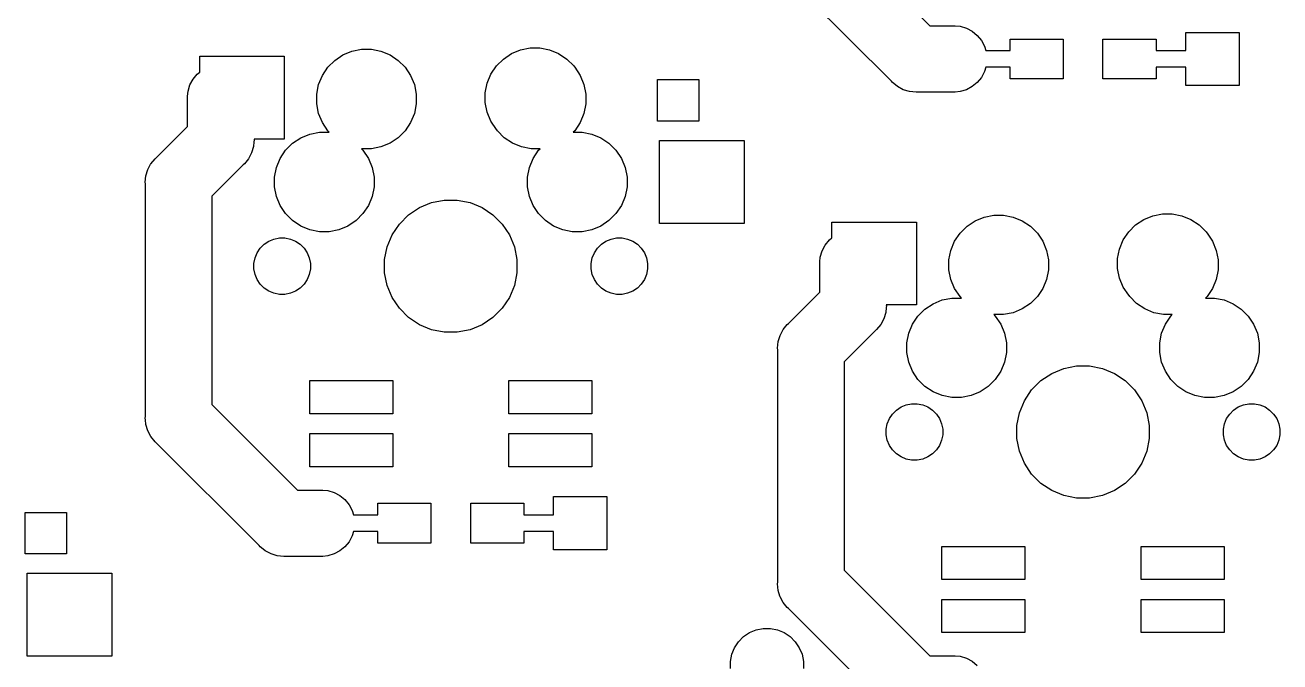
# Model space of a CAD drawing. Extents: x -9 to 124, y -88 to 15.
# Drawn here: x 63.38 to 101.18, y -67.08 to -47.88 of the extents above; entities that cross this region are included whole.
import ezdxf

# ---------------------------------------------------------------- set-up
doc = ezdxf.new("R2010")
doc.units = 0
doc.layers.add('BLACK', color=7, linetype='CONTINUOUS')

msp = doc.modelspace()

# ---------------------------------------------------------------- linework, layer by layer
at = {"layer": 'BLACK', "linetype": 'CONTINUOUS'}
for p, q in [((88.05, -45.3172), (90.6328, -47.9)), ((89.4768, -49.5724), (86.3776, -46.4732)), ((90.6328, -47.9), (91.3991, -47.9)), ((91.3991, -47.9), (91.546, -47.9145)), ((91.546, -47.9145), (91.7345, -47.9717)), ((91.7345, -47.9717), (91.9083, -48.0645)), ((91.9083, -48.0645), (92.0605, -48.1895)), ((92.0605, -48.1895), (92.1855, -48.3417)), ((92.1855, -48.3417), (92.2783, -48.5155)), ((93.05, -48.65), (93.05, -48.3)), ((93.05, -48.3), (94.65, -48.3)), ((94.65, -48.3), (94.65, -49.5)), ((95.85, -49.5), (95.85, -48.3)), ((95.85, -48.3), (97.45, -48.3)), ((97.45, -48.3), (97.45, -48.65)), ((98.35, -48.65), (98.35, -48.1)), ((98.35, -48.1), (99.95, -48.1)), ((99.95, -48.1), (99.95, -49.7)), ((72.9495, -48.7807), (73.2225, -48.6676)), ((73.2225, -48.6676), (73.5123, -48.61)), ((73.5123, -48.61), (73.8077, -48.61)), ((73.8077, -48.61), (74.0975, -48.6676)), ((74.0975, -48.6676), (74.3705, -48.7807)), ((77.7838, -48.9049), (78.0295, -48.7407)), ((78.0295, -48.7407), (78.3025, -48.6276)), ((78.3025, -48.6276), (78.5923, -48.57)), ((78.5923, -48.57), (78.8877, -48.57)), ((78.8877, -48.57), (79.1775, -48.6276)), ((79.1775, -48.6276), (79.4505, -48.7407)), ((79.4505, -48.7407), (79.6962, -48.9049)), ((92.2783, -48.5155), (92.3192, -48.65)), ((92.3192, -48.65), (93.05, -48.65)), ((97.45, -48.65), (98.35, -48.65)), ((68.635, -49.2975), (68.635, -48.82)), ((68.635, -48.82), (71.185, -48.82)), ((71.185, -48.82), (71.185, -51.32)), ((72.4949, -49.1538), (72.7038, -48.9449)), ((72.7038, -48.9449), (72.9495, -48.7807)), ((74.3705, -48.7807), (74.6162, -48.9449)), ((74.6162, -48.9449), (74.8251, -49.1538)), ((77.4107, -49.3595), (77.5749, -49.1138)), ((77.5749, -49.1138), (77.7838, -48.9049)), ((79.6962, -48.9049), (79.9051, -49.1138)), ((79.9051, -49.1138), (79.9253, -49.1439)), ((79.9253, -49.1439), (79.9351, -49.1538)), ((68.3417, -49.6855), (68.4345, -49.5117)), ((68.4345, -49.5117), (68.5595, -49.3595)), ((68.5595, -49.3595), (68.635, -49.2975)), ((72.2176, -49.6725), (72.3307, -49.3995)), ((72.3307, -49.3995), (72.4949, -49.1538)), ((74.8251, -49.1538), (74.9893, -49.3995)), ((74.9893, -49.3995), (75.1024, -49.6725)), ((77.2976, -49.6325), (77.4107, -49.3595)), ((79.9351, -49.1538), (80.0993, -49.3995)), ((80.0993, -49.3995), (80.2124, -49.6725)), ((82.425, -50.775), (82.425, -49.525)), ((82.425, -49.525), (83.675, -49.525)), ((83.675, -49.525), (83.675, -50.775)), ((92.1855, -49.4583), (92.0605, -49.6105)), ((92.2783, -49.2845), (92.1855, -49.4583)), ((92.3192, -49.15), (92.2783, -49.2845)), ((93.05, -49.15), (92.3192, -49.15)), ((93.05, -49.5), (93.05, -49.15)), ((94.65, -49.5), (93.05, -49.5)), ((97.45, -49.5), (95.85, -49.5)), ((98.35, -49.15), (97.45, -49.15)), ((97.45, -49.15), (97.45, -49.5)), ((98.35, -49.7), (98.35, -49.15)), ((68.27, -50.0209), (68.2845, -49.874)), ((68.2845, -49.874), (68.3417, -49.6855)), ((72.16, -49.9623), (72.2176, -49.6725)), ((75.1024, -49.6725), (75.16, -49.9623)), ((77.24, -49.9223), (77.2976, -49.6325)), ((80.2124, -49.6725), (80.27, -49.9623)), ((89.5081, -49.6105), (89.4768, -49.5724)), ((89.5463, -49.6418), (89.5081, -49.6105)), ((89.6604, -49.7355), (89.5463, -49.6418)), ((89.8341, -49.8283), (89.6604, -49.7355)), ((90.0226, -49.8855), (89.8341, -49.8283)), ((90.2186, -49.9048), (90.0226, -49.8855)), ((90.2677, -49.9), (90.2186, -49.9048)), ((91.3991, -49.9), (90.2677, -49.9)), ((91.546, -49.8855), (91.3991, -49.9)), ((91.7345, -49.8283), (91.546, -49.8855)), ((91.9083, -49.7355), (91.7345, -49.8283)), ((92.0605, -49.6105), (91.9083, -49.7355)), ((99.95, -49.7), (98.35, -49.7)), ((68.27, -50.9358), (68.27, -50.0209)), ((72.16, -50.2577), (72.16, -49.9623)), ((72.2176, -50.5475), (72.16, -50.2577)), ((75.16, -50.2577), (75.1024, -50.5475)), ((75.16, -49.9623), (75.16, -50.2577)), ((77.24, -50.2177), (77.24, -49.9223)), ((77.2976, -50.5075), (77.24, -50.2177)), ((80.27, -50.2577), (80.2124, -50.5475)), ((80.27, -49.9623), (80.27, -50.2577)), ((72.3307, -50.8205), (72.2176, -50.5475)), ((75.1024, -50.5475), (74.9893, -50.8205)), ((77.4107, -50.7805), (77.2976, -50.5075)), ((80.2124, -50.5475), (80.0993, -50.8205)), ((67.3276, -51.8782), (68.27, -50.9358)), ((72.4949, -51.0662), (72.3307, -50.8205)), ((74.9893, -50.8205), (74.8251, -51.0662)), ((77.5749, -51.0262), (77.4107, -50.7805)), ((77.5847, -51.0361), (77.5749, -51.0262)), ((77.6049, -51.0662), (77.5847, -51.0361)), ((80.0993, -50.8205), (79.9351, -51.0662)), ((83.675, -50.775), (82.425, -50.775)), ((70.27, -51.3991), (70.2555, -51.546)), ((70.2748, -51.35), (70.27, -51.3991)), ((70.27, -51.3991), (70.27, -51.3991)), ((71.185, -51.32), (70.2719, -51.32)), ((70.2719, -51.32), (70.2748, -51.35)), ((71.4338, -51.4449), (71.6795, -51.2807)), ((71.6795, -51.2807), (71.9525, -51.1676)), ((71.9525, -51.1676), (72.2423, -51.11)), ((72.2423, -51.11), (72.5377, -51.11)), ((72.5389, -51.1102), (72.4949, -51.0662)), ((72.5377, -51.11), (72.5389, -51.1102)), ((74.6162, -51.2751), (74.3705, -51.4393)), ((74.8251, -51.0662), (74.6162, -51.2751)), ((77.8138, -51.2751), (77.6049, -51.0662)), ((78.0595, -51.4393), (77.8138, -51.2751)), ((79.9351, -51.0662), (79.8913, -51.11)), ((79.8913, -51.11), (80.1577, -51.11)), ((80.1577, -51.11), (80.4475, -51.1676)), ((80.4475, -51.1676), (80.7205, -51.2807)), ((80.7205, -51.2807), (80.9662, -51.4449)), ((82.485, -53.86), (82.485, -51.36)), ((82.485, -51.36), (85.035, -51.36)), ((85.035, -51.36), (85.035, -53.86)), ((70.1983, -51.7345), (70.1055, -51.9083)), ((70.2555, -51.546), (70.1983, -51.7345)), ((71.0607, -51.8995), (71.2249, -51.6538)), ((71.2249, -51.6538), (71.4338, -51.4449)), ((73.5123, -51.61), (73.5111, -51.6098)), ((73.5111, -51.6098), (73.5551, -51.6538)), ((73.8077, -51.61), (73.5123, -51.61)), ((73.5551, -51.6538), (73.7193, -51.8995)), ((74.0975, -51.5524), (73.8077, -51.61)), ((74.3705, -51.4393), (74.0975, -51.5524)), ((78.3325, -51.5524), (78.0595, -51.4393)), ((78.6223, -51.61), (78.3325, -51.5524)), ((78.8887, -51.61), (78.6223, -51.61)), ((78.6807, -51.8995), (78.8449, -51.6538)), ((78.8449, -51.6538), (78.8887, -51.61)), ((80.9662, -51.4449), (81.1751, -51.6538)), ((81.1751, -51.6538), (81.3393, -51.8995)), ((67.0717, -52.2355), (67.158, -52.0739)), ((67.158, -52.0739), (67.1645, -52.0617)), ((67.1645, -52.0617), (67.2895, -51.9095)), ((67.2895, -51.9095), (67.3276, -51.8782)), ((69.9424, -52.0918), (69, -53.0342)), ((69.9805, -52.0605), (69.9424, -52.0918)), ((70.1055, -51.9083), (69.9805, -52.0605)), ((70.9476, -52.1725), (71.0607, -51.8995)), ((73.7193, -51.8995), (73.8324, -52.1725)), ((78.5676, -52.1725), (78.6807, -51.8995)), ((81.3393, -51.8995), (81.4524, -52.1725)), ((66.9952, -52.62), (67.0145, -52.424)), ((67.0145, -52.424), (67.0717, -52.2355)), ((70.89, -52.4623), (70.9476, -52.1725)), ((70.89, -52.7577), (70.89, -52.4623)), ((73.8324, -52.1725), (73.89, -52.4623)), ((73.89, -52.4623), (73.89, -52.7577)), ((78.51, -52.4623), (78.5676, -52.1725)), ((78.51, -52.7577), (78.51, -52.4623)), ((81.4524, -52.1725), (81.51, -52.4623)), ((81.51, -52.4623), (81.51, -52.7577)), ((67, -52.6691), (66.9952, -52.62)), ((67, -55.2941), (67, -52.6691)), ((70.9476, -53.0475), (70.89, -52.7577)), ((73.89, -52.7577), (73.8324, -53.0475)), ((78.5676, -53.0475), (78.51, -52.7577)), ((81.51, -52.7577), (81.4524, -53.0475)), ((69, -53.0342), (69, -59.3172)), ((71.0607, -53.3205), (70.9476, -53.0475)), ((73.8324, -53.0475), (73.7193, -53.3205)), ((75.2555, -53.383), (75.6184, -53.2327)), ((75.6184, -53.2327), (76.0036, -53.1561)), ((76.0036, -53.1561), (76.3964, -53.1561)), ((76.3964, -53.1561), (76.7816, -53.2327)), ((76.7816, -53.2327), (77.1445, -53.383)), ((78.6807, -53.3205), (78.5676, -53.0475)), ((81.4524, -53.0475), (81.3393, -53.3205)), ((71.2249, -53.5662), (71.0607, -53.3205)), ((71.4338, -53.7751), (71.2249, -53.5662)), ((73.5551, -53.5662), (73.3462, -53.7751)), ((73.7193, -53.3205), (73.5551, -53.5662)), ((74.6512, -53.879), (74.929, -53.6012)), ((74.929, -53.6012), (75.2555, -53.383)), ((77.1445, -53.383), (77.471, -53.6012)), ((77.471, -53.6012), (77.7488, -53.879)), ((78.8449, -53.5662), (78.6807, -53.3205)), ((79.0538, -53.7751), (78.8449, -53.5662)), ((81.1751, -53.5662), (80.9662, -53.7751)), ((81.3393, -53.3205), (81.1751, -53.5662)), ((91.9995, -53.7807), (92.2725, -53.6676)), ((92.2725, -53.6676), (92.5623, -53.61)), ((92.5623, -53.61), (92.8577, -53.61)), ((92.8577, -53.61), (93.1475, -53.6676)), ((93.1475, -53.6676), (93.4205, -53.7807)), ((97.0795, -53.7407), (97.3525, -53.6276)), ((97.3525, -53.6276), (97.6423, -53.57)), ((97.6423, -53.57), (97.9377, -53.57)), ((97.9377, -53.57), (98.2275, -53.6276)), ((98.2275, -53.6276), (98.5005, -53.7407)), ((71.6795, -53.9393), (71.4338, -53.7751)), ((71.9525, -54.0524), (71.6795, -53.9393)), ((72.2423, -54.11), (71.9525, -54.0524)), ((72.8275, -54.0524), (72.5377, -54.11)), ((73.1005, -53.9393), (72.8275, -54.0524)), ((73.3462, -53.7751), (73.1005, -53.9393)), ((74.433, -54.2055), (74.6512, -53.879)), ((77.7488, -53.879), (77.967, -54.2055)), ((79.2995, -53.9393), (79.0538, -53.7751)), ((79.5725, -54.0524), (79.2995, -53.9393)), ((79.8623, -54.11), (79.5725, -54.0524)), ((80.4475, -54.0524), (80.1577, -54.11)), ((80.7205, -53.9393), (80.4475, -54.0524)), ((80.9662, -53.7751), (80.7205, -53.9393)), ((85.035, -53.86), (82.485, -53.86)), ((87.685, -54.2975), (87.685, -53.82)), ((87.685, -53.82), (90.235, -53.82)), ((90.235, -53.82), (90.235, -56.32)), ((91.5449, -54.1538), (91.7538, -53.9449)), ((91.7538, -53.9449), (91.9995, -53.7807)), ((93.4205, -53.7807), (93.6662, -53.9449)), ((93.6662, -53.9449), (93.8751, -54.1538)), ((96.6249, -54.1138), (96.8338, -53.9049)), ((96.8338, -53.9049), (97.0795, -53.7407)), ((98.5005, -53.7407), (98.7462, -53.9049)), ((98.7462, -53.9049), (98.9551, -54.1138)), ((70.5776, -54.4891), (70.7169, -54.3959)), ((70.7169, -54.3959), (70.8718, -54.3318)), ((70.8718, -54.3318), (71.0362, -54.2991)), ((71.0362, -54.2991), (71.2038, -54.2991)), ((71.2038, -54.2991), (71.3682, -54.3318)), ((71.3682, -54.3318), (71.5231, -54.3959)), ((71.5231, -54.3959), (71.6624, -54.4891)), ((72.5377, -54.11), (72.2423, -54.11)), ((74.2827, -54.5684), (74.433, -54.2055)), ((77.967, -54.2055), (78.1173, -54.5684)), ((80.1577, -54.11), (79.8623, -54.11)), ((80.7376, -54.4891), (80.8769, -54.3959)), ((80.8769, -54.3959), (81.0318, -54.3318)), ((81.0318, -54.3318), (81.1962, -54.2991)), ((81.1962, -54.2991), (81.3638, -54.2991)), ((81.3638, -54.2991), (81.5282, -54.3318)), ((81.5282, -54.3318), (81.6831, -54.3959)), ((81.6831, -54.3959), (81.8224, -54.4891)), ((87.4845, -54.5117), (87.6095, -54.3595)), ((87.6095, -54.3595), (87.685, -54.2975)), ((91.2676, -54.6725), (91.3807, -54.3995)), ((91.3807, -54.3995), (91.5449, -54.1538)), ((93.8751, -54.1538), (94.0393, -54.3995)), ((94.0393, -54.3995), (94.1524, -54.6725)), ((96.3476, -54.6325), (96.4607, -54.3595)), ((96.4607, -54.3595), (96.6249, -54.1138)), ((98.9551, -54.1138), (98.9753, -54.1439)), ((98.9753, -54.1439), (98.9851, -54.1538)), ((98.9851, -54.1538), (99.1493, -54.3995)), ((99.1493, -54.3995), (99.2624, -54.6725)), ((70.3018, -54.9018), (70.3659, -54.7469)), ((70.3659, -54.7469), (70.4591, -54.6076)), ((70.4591, -54.6076), (70.5776, -54.4891)), ((71.6624, -54.4891), (71.7809, -54.6076)), ((71.7809, -54.6076), (71.8741, -54.7469)), ((71.8741, -54.7469), (71.9382, -54.9018)), ((74.2061, -54.9536), (74.2827, -54.5684)), ((78.1173, -54.5684), (78.1939, -54.9536)), ((80.4618, -54.9018), (80.5259, -54.7469)), ((80.5259, -54.7469), (80.6191, -54.6076)), ((80.6191, -54.6076), (80.7376, -54.4891)), ((81.8224, -54.4891), (81.9409, -54.6076)), ((81.9409, -54.6076), (82.0341, -54.7469)), ((82.0341, -54.7469), (82.0982, -54.9018)), ((87.3345, -54.874), (87.3917, -54.6855)), ((87.3917, -54.6855), (87.4845, -54.5117)), ((91.21, -54.9623), (91.2676, -54.6725)), ((94.1524, -54.6725), (94.21, -54.9623)), ((96.29, -54.9223), (96.3476, -54.6325)), ((99.2624, -54.6725), (99.32, -54.9623)), ((70.2691, -55.0662), (70.3018, -54.9018)), ((70.2691, -55.2338), (70.2691, -55.0662)), ((71.9382, -54.9018), (71.9709, -55.0662)), ((71.9709, -55.0662), (71.9709, -55.2338)), ((74.2061, -55.3464), (74.2061, -54.9536)), ((78.1939, -54.9536), (78.1939, -55.3464)), ((80.4291, -55.0662), (80.4618, -54.9018)), ((80.4291, -55.2338), (80.4291, -55.0662)), ((82.0982, -54.9018), (82.1309, -55.0662)), ((82.1309, -55.0662), (82.1309, -55.2338)), ((87.32, -55.0209), (87.3345, -54.874)), ((87.32, -55.9358), (87.32, -55.0209)), ((91.21, -55.2577), (91.21, -54.9623)), ((94.21, -54.9623), (94.21, -55.2577)), ((96.29, -55.2177), (96.29, -54.9223)), ((99.32, -54.9623), (99.32, -55.2577)), ((67, -59.6822), (67, -55.2941)), ((67, -55.2941), (67, -55.2941)), ((70.3018, -55.3982), (70.2691, -55.2338)), ((70.3659, -55.5531), (70.3018, -55.3982)), ((70.4591, -55.6924), (70.3659, -55.5531)), ((71.8741, -55.5531), (71.7809, -55.6924)), ((71.9382, -55.3982), (71.8741, -55.5531)), ((71.9709, -55.2338), (71.9382, -55.3982)), ((74.2827, -55.7316), (74.2061, -55.3464)), ((78.1939, -55.3464), (78.1173, -55.7316)), ((80.4618, -55.3982), (80.4291, -55.2338)), ((80.5259, -55.5531), (80.4618, -55.3982)), ((80.6191, -55.6924), (80.5259, -55.5531)), ((82.0341, -55.5531), (81.9409, -55.6924)), ((82.0982, -55.3982), (82.0341, -55.5531)), ((82.1309, -55.2338), (82.0982, -55.3982)), ((91.2676, -55.5475), (91.21, -55.2577)), ((91.3807, -55.8205), (91.2676, -55.5475)), ((94.1524, -55.5475), (94.0393, -55.8205)), ((94.21, -55.2577), (94.1524, -55.5475)), ((96.3476, -55.5075), (96.29, -55.2177)), ((96.4607, -55.7805), (96.3476, -55.5075)), ((99.2624, -55.5475), (99.1493, -55.8205)), ((99.32, -55.2577), (99.2624, -55.5475)), ((70.5776, -55.8109), (70.4591, -55.6924)), ((70.7169, -55.9041), (70.5776, -55.8109)), ((70.8718, -55.9682), (70.7169, -55.9041)), ((71.5231, -55.9041), (71.3682, -55.9682)), ((71.6624, -55.8109), (71.5231, -55.9041)), ((71.7809, -55.6924), (71.6624, -55.8109)), ((74.433, -56.0945), (74.2827, -55.7316)), ((78.1173, -55.7316), (77.967, -56.0945)), ((80.7376, -55.8109), (80.6191, -55.6924)), ((80.8769, -55.9041), (80.7376, -55.8109)), ((81.0318, -55.9682), (80.8769, -55.9041)), ((81.6831, -55.9041), (81.5282, -55.9682)), ((81.8224, -55.8109), (81.6831, -55.9041)), ((81.9409, -55.6924), (81.8224, -55.8109)), ((86.3776, -56.8782), (87.32, -55.9358)), ((91.5449, -56.0662), (91.3807, -55.8205)), ((94.0393, -55.8205), (93.8751, -56.0662)), ((96.6249, -56.0262), (96.4607, -55.7805)), ((99.1493, -55.8205), (98.9851, -56.0662)), ((71.0362, -56.0009), (70.8718, -55.9682)), ((71.2038, -56.0009), (71.0362, -56.0009)), ((71.3682, -55.9682), (71.2038, -56.0009)), ((74.6512, -56.421), (74.433, -56.0945)), ((77.967, -56.0945), (77.7488, -56.421)), ((81.1962, -56.0009), (81.0318, -55.9682)), ((81.3638, -56.0009), (81.1962, -56.0009)), ((81.5282, -55.9682), (81.3638, -56.0009)), ((90.235, -56.32), (89.3219, -56.32)), ((89.3219, -56.32), (89.3248, -56.35)), ((90.4838, -56.4449), (90.7295, -56.2807)), ((90.7295, -56.2807), (91.0025, -56.1676)), ((91.0025, -56.1676), (91.2923, -56.11)), ((91.2923, -56.11), (91.5877, -56.11)), ((91.5889, -56.1102), (91.5449, -56.0662)), ((91.5877, -56.11), (91.5889, -56.1102)), ((93.6662, -56.2751), (93.4205, -56.4393)), ((93.8751, -56.0662), (93.6662, -56.2751)), ((96.6347, -56.0361), (96.6249, -56.0262)), ((96.6549, -56.0662), (96.6347, -56.0361)), ((96.8638, -56.2751), (96.6549, -56.0662)), ((97.1095, -56.4393), (96.8638, -56.2751)), ((98.9851, -56.0662), (98.9413, -56.11)), ((98.9413, -56.11), (99.2077, -56.11)), ((99.2077, -56.11), (99.4975, -56.1676)), ((99.4975, -56.1676), (99.7705, -56.2807)), ((99.7705, -56.2807), (100.016, -56.4449)), ((74.929, -56.6988), (74.6512, -56.421)), ((75.2555, -56.917), (74.929, -56.6988)), ((77.471, -56.6988), (77.1445, -56.917)), ((77.7488, -56.421), (77.471, -56.6988)), ((89.3055, -56.546), (89.2483, -56.7345)), ((89.32, -56.3991), (89.3055, -56.546)), ((89.3248, -56.35), (89.32, -56.3991)), ((89.32, -56.3991), (89.32, -56.3991)), ((90.1107, -56.8995), (90.2749, -56.6538)), ((90.2749, -56.6538), (90.4838, -56.4449)), ((92.5623, -56.61), (92.5611, -56.6098)), ((92.5611, -56.6098), (92.6051, -56.6538)), ((92.8577, -56.61), (92.5623, -56.61)), ((92.6051, -56.6538), (92.7693, -56.8995)), ((93.1475, -56.5524), (92.8577, -56.61)), ((93.4205, -56.4393), (93.1475, -56.5524)), ((97.3825, -56.5524), (97.1095, -56.4393)), ((97.6723, -56.61), (97.3825, -56.5524)), ((97.9387, -56.61), (97.6723, -56.61)), ((97.7307, -56.8995), (97.8949, -56.6538)), ((97.8949, -56.6538), (97.9387, -56.61)), ((100.016, -56.4449), (100.225, -56.6538)), ((100.225, -56.6538), (100.389, -56.8995)), ((75.6184, -57.0673), (75.2555, -56.917)), ((76.0036, -57.1439), (75.6184, -57.0673)), ((76.7816, -57.0673), (76.3964, -57.1439)), ((77.1445, -56.917), (76.7816, -57.0673)), ((86.1962, -57.096), (86.2145, -57.0617)), ((86.2145, -57.0617), (86.3395, -56.9095)), ((86.3395, -56.9095), (86.3776, -56.8782)), ((89.0305, -57.0605), (88.9924, -57.0918)), ((89.1555, -56.9083), (89.0305, -57.0605)), ((89.2483, -56.7345), (89.1555, -56.9083)), ((89.9976, -57.1725), (90.1107, -56.8995)), ((92.7693, -56.8995), (92.8824, -57.1725)), ((97.6176, -57.1725), (97.7307, -56.8995)), ((100.389, -56.8995), (100.502, -57.1725)), ((76.3964, -57.1439), (76.0036, -57.1439)), ((86.0452, -57.62), (86.0645, -57.424)), ((86.0645, -57.424), (86.1217, -57.2355)), ((86.1217, -57.2355), (86.1962, -57.096)), ((88.9924, -57.0918), (88.05, -58.0342)), ((89.94, -57.4623), (89.9976, -57.1725)), ((89.94, -57.7577), (89.94, -57.4623)), ((92.8824, -57.1725), (92.94, -57.4623)), ((92.94, -57.4623), (92.94, -57.7577)), ((97.56, -57.4623), (97.6176, -57.1725)), ((97.56, -57.7577), (97.56, -57.4623)), ((100.502, -57.1725), (100.56, -57.4623)), ((100.56, -57.4623), (100.56, -57.7577)), ((86.05, -57.6691), (86.0452, -57.62)), ((86.05, -60.2941), (86.05, -57.6691)), ((89.9976, -58.0475), (89.94, -57.7577)), ((92.94, -57.7577), (92.8824, -58.0475)), ((97.6176, -58.0475), (97.56, -57.7577)), ((100.56, -57.7577), (100.502, -58.0475)), ((88.05, -58.0342), (88.05, -64.3172)), ((90.1107, -58.3205), (89.9976, -58.0475)), ((92.8824, -58.0475), (92.7693, -58.3205)), ((94.6684, -58.2327), (95.0536, -58.1561)), ((95.0536, -58.1561), (95.4464, -58.1561)), ((95.4464, -58.1561), (95.8316, -58.2327)), ((97.7307, -58.3205), (97.6176, -58.0475)), ((100.502, -58.0475), (100.389, -58.3205)), ((90.2749, -58.5662), (90.1107, -58.3205)), ((90.4838, -58.7751), (90.2749, -58.5662)), ((92.6051, -58.5662), (92.3962, -58.7751)), ((92.7693, -58.3205), (92.6051, -58.5662)), ((93.979, -58.6012), (94.3055, -58.383)), ((94.3055, -58.383), (94.6684, -58.2327)), ((95.8316, -58.2327), (96.1945, -58.383)), ((96.1945, -58.383), (96.521, -58.6012)), ((97.8949, -58.5662), (97.7307, -58.3205)), ((98.1038, -58.7751), (97.8949, -58.5662)), ((100.225, -58.5662), (100.016, -58.7751)), ((100.389, -58.3205), (100.225, -58.5662)), ((71.95, -59.6), (71.95, -58.6)), ((71.95, -58.6), (74.45, -58.6)), ((74.45, -58.6), (74.45, -59.6)), ((77.95, -59.6), (77.95, -58.6)), ((77.95, -58.6), (80.45, -58.6)), ((80.45, -58.6), (80.45, -59.6)), ((90.7295, -58.9393), (90.4838, -58.7751)), ((91.0025, -59.0524), (90.7295, -58.9393)), ((92.1505, -58.9393), (91.8775, -59.0524)), ((92.3962, -58.7751), (92.1505, -58.9393)), ((93.483, -59.2055), (93.7012, -58.879)), ((93.7012, -58.879), (93.979, -58.6012)), ((96.521, -58.6012), (96.7988, -58.879)), ((96.7988, -58.879), (97.017, -59.2055)), ((98.3495, -58.9393), (98.1038, -58.7751)), ((98.6225, -59.0524), (98.3495, -58.9393)), ((99.7705, -58.9393), (99.4975, -59.0524)), ((100.016, -58.7751), (99.7705, -58.9393)), ((69, -59.3172), (71.5828, -61.9)), ((89.7669, -59.3959), (89.9218, -59.3318)), ((89.9218, -59.3318), (90.0862, -59.2991)), ((90.0862, -59.2991), (90.2538, -59.2991)), ((90.2538, -59.2991), (90.4182, -59.3318)), ((90.4182, -59.3318), (90.5731, -59.3959)), ((91.2923, -59.11), (91.0025, -59.0524)), ((91.5877, -59.11), (91.2923, -59.11)), ((91.8775, -59.0524), (91.5877, -59.11)), ((93.3327, -59.5684), (93.483, -59.2055)), ((97.017, -59.2055), (97.1673, -59.5684)), ((98.9123, -59.11), (98.6225, -59.0524)), ((99.2077, -59.11), (98.9123, -59.11)), ((99.4975, -59.0524), (99.2077, -59.11)), ((99.9269, -59.3959), (100.082, -59.3318)), ((100.082, -59.3318), (100.246, -59.2991)), ((100.246, -59.2991), (100.414, -59.2991)), ((100.414, -59.2991), (100.578, -59.3318)), ((100.578, -59.3318), (100.733, -59.3959)), ((66.9952, -59.7314), (67, -59.6822)), ((67, -59.7805), (66.9952, -59.7314)), ((74.45, -59.6), (71.95, -59.6)), ((80.45, -59.6), (77.95, -59.6)), ((89.4159, -59.7469), (89.5091, -59.6076)), ((89.5091, -59.6076), (89.6276, -59.4891)), ((89.6276, -59.4891), (89.7669, -59.3959)), ((90.5731, -59.3959), (90.7124, -59.4891)), ((90.7124, -59.4891), (90.8309, -59.6076)), ((90.8309, -59.6076), (90.9241, -59.7469)), ((93.2561, -59.9536), (93.3327, -59.5684)), ((97.1673, -59.5684), (97.2439, -59.9536)), ((99.5759, -59.7469), (99.6691, -59.6076)), ((99.6691, -59.6076), (99.7876, -59.4891)), ((99.7876, -59.4891), (99.9269, -59.3959)), ((100.733, -59.3959), (100.872, -59.4891)), ((100.872, -59.4891), (100.991, -59.6076)), ((100.991, -59.6076), (101.084, -59.7469)), ((67.0145, -59.9274), (67, -59.7805)), ((67.0717, -60.1159), (67.0145, -59.9274)), ((89.3191, -60.0662), (89.3518, -59.9018)), ((89.3191, -60.2338), (89.3191, -60.0662)), ((89.3518, -59.9018), (89.4159, -59.7469)), ((90.9241, -59.7469), (90.9882, -59.9018)), ((90.9882, -59.9018), (91.0209, -60.0662)), ((91.0209, -60.0662), (91.0209, -60.2338)), ((93.2561, -60.3464), (93.2561, -59.9536)), ((97.2439, -59.9536), (97.2439, -60.3464)), ((99.4791, -60.0662), (99.5118, -59.9018)), ((99.4791, -60.2338), (99.4791, -60.0662)), ((99.5118, -59.9018), (99.5759, -59.7469)), ((101.084, -59.7469), (101.148, -59.9018)), ((101.148, -59.9018), (101.181, -60.0662)), ((101.181, -60.0662), (101.181, -60.2338)), ((67.1645, -60.2896), (67.0717, -60.1159)), ((67.2895, -60.4419), (67.1645, -60.2896)), ((67.3276, -60.4732), (67.2895, -60.4419)), ((70.4268, -63.5724), (67.3276, -60.4732)), ((71.95, -61.2), (71.95, -60.2)), ((71.95, -60.2), (74.45, -60.2)), ((74.45, -60.2), (74.45, -61.2)), ((77.95, -61.2), (77.95, -60.2)), ((77.95, -60.2), (80.45, -60.2)), ((80.45, -60.2), (80.45, -61.2)), ((86.05, -64.6822), (86.05, -60.2941)), ((86.05, -60.2941), (86.05, -60.2941)), ((89.3518, -60.3982), (89.3191, -60.2338)), ((89.4159, -60.5531), (89.3518, -60.3982)), ((90.9882, -60.3982), (90.9241, -60.5531)), ((91.0209, -60.2338), (90.9882, -60.3982)), ((93.3327, -60.7316), (93.2561, -60.3464)), ((97.2439, -60.3464), (97.1673, -60.7316)), ((99.5118, -60.3982), (99.4791, -60.2338)), ((99.5759, -60.5531), (99.5118, -60.3982)), ((101.148, -60.3982), (101.084, -60.5531)), ((101.181, -60.2338), (101.148, -60.3982)), ((89.5091, -60.6924), (89.4159, -60.5531)), ((89.6276, -60.8109), (89.5091, -60.6924)), ((89.7669, -60.9041), (89.6276, -60.8109)), ((90.7124, -60.8109), (90.5731, -60.9041)), ((90.8309, -60.6924), (90.7124, -60.8109)), ((90.9241, -60.5531), (90.8309, -60.6924)), ((93.483, -61.0945), (93.3327, -60.7316)), ((97.1673, -60.7316), (97.017, -61.0945)), ((99.6691, -60.6924), (99.5759, -60.5531)), ((99.7876, -60.8109), (99.6691, -60.6924)), ((99.9269, -60.9041), (99.7876, -60.8109)), ((100.872, -60.8109), (100.733, -60.9041)), ((100.991, -60.6924), (100.872, -60.8109)), ((101.084, -60.5531), (100.991, -60.6924)), ((74.45, -61.2), (71.95, -61.2)), ((80.45, -61.2), (77.95, -61.2)), ((89.9218, -60.9682), (89.7669, -60.9041)), ((90.0862, -61.0009), (89.9218, -60.9682)), ((90.2538, -61.0009), (90.0862, -61.0009)), ((90.4182, -60.9682), (90.2538, -61.0009)), ((90.5731, -60.9041), (90.4182, -60.9682)), ((93.7012, -61.421), (93.483, -61.0945)), ((97.017, -61.0945), (96.7988, -61.421)), ((100.082, -60.9682), (99.9269, -60.9041)), ((100.246, -61.0009), (100.082, -60.9682)), ((100.414, -61.0009), (100.246, -61.0009)), ((100.578, -60.9682), (100.414, -61.0009)), ((100.733, -60.9041), (100.578, -60.9682)), ((93.979, -61.6988), (93.7012, -61.421)), ((96.7988, -61.421), (96.521, -61.6988)), ((71.5828, -61.9), (72.3491, -61.9)), ((72.3491, -61.9), (72.496, -61.9145)), ((72.496, -61.9145), (72.6845, -61.9717)), ((72.6845, -61.9717), (72.8583, -62.0645)), ((94.3055, -61.917), (93.979, -61.6988)), ((94.6684, -62.0673), (94.3055, -61.917)), ((96.1945, -61.917), (95.8316, -62.0673)), ((96.521, -61.6988), (96.1945, -61.917)), ((72.8583, -62.0645), (73.0105, -62.1895)), ((73.0105, -62.1895), (73.1355, -62.3417)), ((73.1355, -62.3417), (73.2283, -62.5155)), ((74, -62.65), (74, -62.3)), ((74, -62.3), (75.6, -62.3)), ((75.6, -62.3), (75.6, -63.5)), ((76.8, -63.5), (76.8, -62.3)), ((76.8, -62.3), (78.4, -62.3)), ((78.4, -62.3), (78.4, -62.65)), ((79.3, -62.65), (79.3, -62.1)), ((79.3, -62.1), (80.9, -62.1)), ((80.9, -62.1), (80.9, -63.7)), ((95.0536, -62.1439), (94.6684, -62.0673)), ((95.4464, -62.1439), (95.0536, -62.1439)), ((95.8316, -62.0673), (95.4464, -62.1439)), ((63.375, -63.825), (63.375, -62.575)), ((63.375, -62.575), (64.625, -62.575)), ((64.625, -62.575), (64.625, -63.825)), ((73.2283, -62.5155), (73.2692, -62.65)), ((73.2692, -62.65), (74, -62.65)), ((78.4, -62.65), (79.3, -62.65)), ((73.1355, -63.4583), (73.0105, -63.6105)), ((73.2283, -63.2845), (73.1355, -63.4583)), ((73.2692, -63.15), (73.2283, -63.2845)), ((74, -63.15), (73.2692, -63.15)), ((74, -63.5), (74, -63.15)), ((75.6, -63.5), (74, -63.5)), ((78.4, -63.5), (76.8, -63.5)), ((79.3, -63.15), (78.4, -63.15)), ((78.4, -63.15), (78.4, -63.5)), ((79.3, -63.7), (79.3, -63.15)), ((64.625, -63.825), (63.375, -63.825)), ((70.4581, -63.6105), (70.4268, -63.5724)), ((70.4963, -63.6418), (70.4581, -63.6105)), ((70.6104, -63.7355), (70.4963, -63.6418)), ((70.7841, -63.8283), (70.6104, -63.7355)), ((70.9726, -63.8855), (70.7841, -63.8283)), ((71.1686, -63.9048), (70.9726, -63.8855)), ((72.496, -63.8855), (72.3491, -63.9)), ((72.6845, -63.8283), (72.496, -63.8855)), ((72.8583, -63.7355), (72.6845, -63.8283)), ((73.0105, -63.6105), (72.8583, -63.7355)), ((80.9, -63.7), (79.3, -63.7)), ((91, -64.6), (91, -63.6)), ((91, -63.6), (93.5, -63.6)), ((93.5, -63.6), (93.5, -64.6)), ((97, -64.6), (97, -63.6)), ((97, -63.6), (99.5, -63.6)), ((99.5, -63.6), (99.5, -64.6)), ((71.2177, -63.9), (71.1686, -63.9048)), ((72.3491, -63.9), (71.2177, -63.9)), ((63.435, -66.91), (63.435, -64.41)), ((63.435, -64.41), (65.985, -64.41)), ((65.985, -64.41), (65.985, -66.91)), ((88.05, -64.3172), (90.6328, -66.9)), ((93.5, -64.6), (91, -64.6)), ((99.5, -64.6), (97, -64.6)), ((86.0452, -64.7314), (86.05, -64.6822)), ((86.0645, -64.9274), (86.0452, -64.7314)), ((86.1174, -65.1018), (86.0645, -64.9274)), ((86.1217, -65.1159), (86.1174, -65.1018)), ((86.2145, -65.2896), (86.1217, -65.1159)), ((86.3395, -65.4419), (86.2145, -65.2896)), ((91, -66.2), (91, -65.2)), ((91, -65.2), (93.5, -65.2)), ((93.5, -65.2), (93.5, -66.2)), ((97, -66.2), (97, -65.2)), ((97, -65.2), (99.5, -65.2)), ((99.5, -65.2), (99.5, -66.2)), ((86.3776, -65.4732), (86.3395, -65.4419)), ((89.4768, -68.5724), (86.3776, -65.4732)), ((85.204, -66.2002), (85.4041, -66.1173)), ((85.4041, -66.1173), (85.6167, -66.075)), ((85.6167, -66.075), (85.8333, -66.075)), ((85.8333, -66.075), (86.0459, -66.1173)), ((86.0459, -66.1173), (86.246, -66.2002)), ((84.7502, -66.654), (84.8706, -66.4738)), ((84.8706, -66.4738), (85.0238, -66.3206)), ((85.0238, -66.3206), (85.204, -66.2002)), ((86.246, -66.2002), (86.4262, -66.3206)), ((86.4262, -66.3206), (86.5794, -66.4738)), ((86.5794, -66.4738), (86.6998, -66.654)), ((93.5, -66.2), (91, -66.2)), ((99.5, -66.2), (97, -66.2)), ((65.985, -66.91), (63.435, -66.91)), ((84.625, -67.0667), (84.6673, -66.8541)), ((84.6673, -66.8541), (84.7502, -66.654)), ((86.6998, -66.654), (86.7827, -66.8541)), ((86.7827, -66.8541), (86.825, -67.0667)), ((90.6328, -66.9), (91.3991, -66.9)), ((91.3991, -66.9), (91.546, -66.9145)), ((91.546, -66.9145), (91.7345, -66.9717)), ((84.625, -67.2833), (84.625, -67.0667)), ((86.825, -67.0667), (86.825, -67.2833)), ((91.7345, -66.9717), (91.9083, -67.0645)), ((91.9083, -67.0645), (92.0605, -67.1895))]:
    msp.add_line(p, q, dxfattribs=at)

doc.saveas('drawing.dxf')
